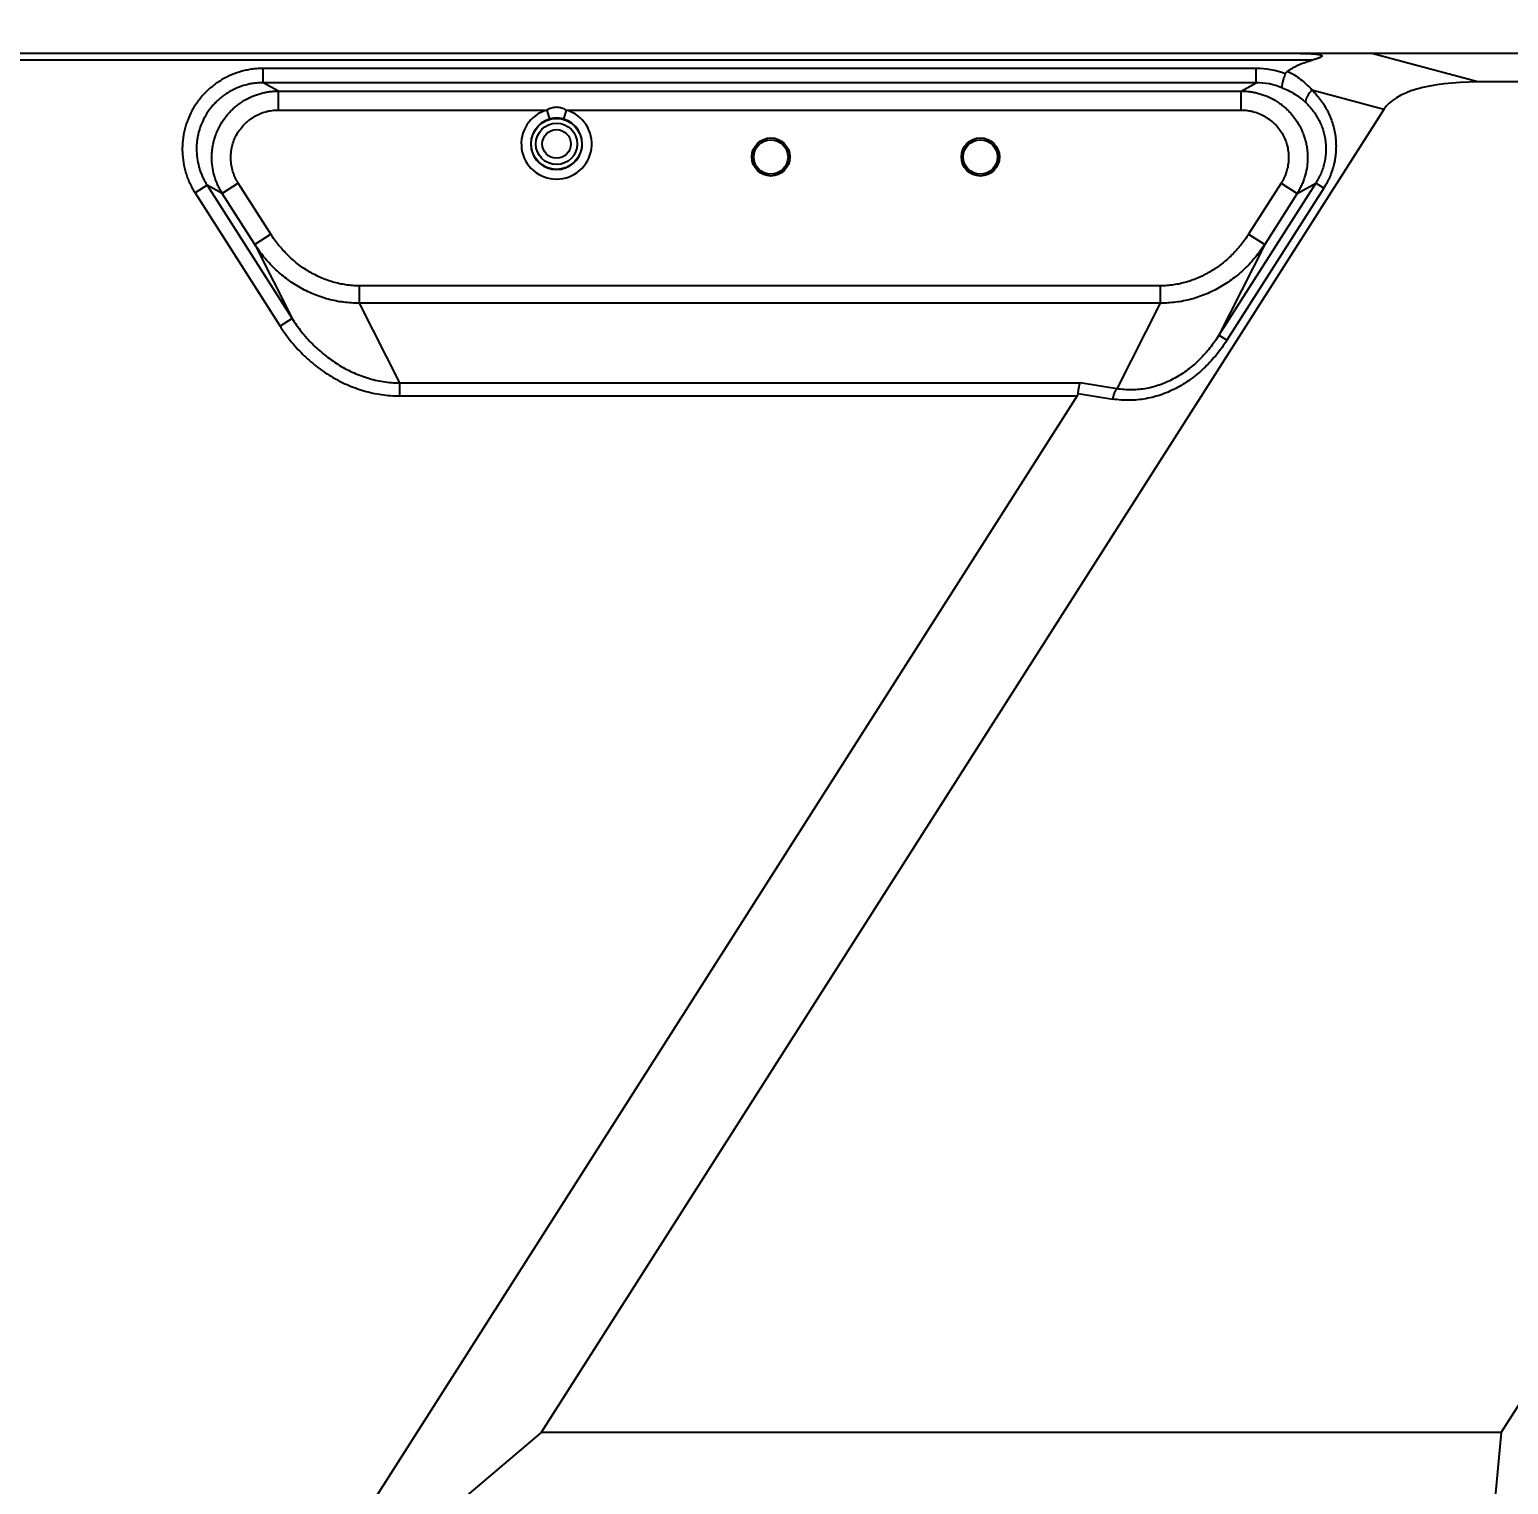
# Model space of a CAD drawing. Header units: millimetres. Extents: x 620 to 19791, y 2539 to 6969.
# Drawn here: x 2735.9 to 2891.1, y 3838.2 to 3990.9 of the extents above; entities that cross this region are included whole.
import ezdxf

# ---------------------------------------------------------------- set-up
doc = ezdxf.new("R2010")
doc.units = ezdxf.units.MM
doc.layers.add('02___PRT_ALL_AXES', color=7, linetype='Continuous')
doc.styles.get("Standard").update_dxf_attribs({"font": 'arial.ttf'})
doc.dimstyles.new('缩小5倍', dxfattribs={"dimtxt": 40, "dimasz": 20, "dimexe": 1, "dimexo": 0.2, "dimgap": 0, "dimtad": 1, "dimtoh": 1, "dimdec": 1, "dimzin": 9, "dimdsep": 46, "dimtxsty": 'Standard', "dimblk": '_FILLED', "dimcen": 0.2, "dimclrd": 256, "dimclre": 256, "dimclrt": 256, "dimadec": 1, "dimazin": 2, "dimtfac": 1, "dimtdec": 1, "dimtofl": 0, "dimtmove": 0, "dimatfit": 3, "dimldrblk": '_FILLED', "dimfxl": 1, "dimtolj": 1, "dimtzin": 0, "dimarcsym": 0})

# ---------------------------------------------------------------- blocks, each defined once
blk = doc.blocks.new('_FILLED')
at = {"color": 0, "linetype": 'ByBlock'}
blk.add_solid([(0, 0), (-1, 0.15), (-1, -0.15)], dxfattribs=at)
blk = doc.blocks.new('*D4')
at = {"lineweight": -2, "transparency": 16777216}
for p, q in [((2541.2, 3961.08), (2541.2, 4164.39)), ((3108.2, 3961.08), (3108.2, 4164.39)), ((2561.2, 4163.39), (3088.2, 4163.39))]:
    blk.add_line(p, q, dxfattribs=at)
at = {"layer": 'Defpoints', "color": 0, "transparency": 16777216}
for p in [(3108.2, 4163.39), (2541.2, 3960.88), (3108.2, 3960.88)]:
    blk.add_point(p, dxfattribs=at)
at = {"lineweight": -2, "transparency": 16777216, "xscale": 20, "yscale": 20, "zscale": 20, "rotation": 180}
blk.add_blockref('_FILLED', (2541.2, 4163.39), dxfattribs=at)
at = {"lineweight": -2, "transparency": 16777216, "xscale": 20, "yscale": 20, "zscale": 20}
blk.add_blockref('_FILLED', (3108.2, 4163.39), dxfattribs=at)
at = {"lineweight": 5, "transparency": 16777216, "insert": (2824.7, 4189.28), "char_height": 40, "attachment_point": 5}
blk.add_mtext('\\A1;567mm [1\'-10 3/8"]', dxfattribs=at)
blk = doc.blocks.new('*D6')
at = {"lineweight": -2, "transparency": 16777216}
for p, q in [((2559.7, 3963.58), (2559.7, 4079.18)), ((3089.7, 3963.58), (3089.7, 4079.18)), ((2579.7, 4078.18), (3069.7, 4078.18))]:
    blk.add_line(p, q, dxfattribs=at)
at = {"layer": 'Defpoints', "color": 0, "transparency": 16777216}
for p in [(3089.7, 4078.18), (2559.7, 3963.38), (3089.7, 3963.38)]:
    blk.add_point(p, dxfattribs=at)
at = {"lineweight": -2, "transparency": 16777216, "xscale": 20, "yscale": 20, "zscale": 20, "rotation": 180}
blk.add_blockref('_FILLED', (2559.7, 4078.18), dxfattribs=at)
at = {"lineweight": -2, "transparency": 16777216, "xscale": 20, "yscale": 20, "zscale": 20}
blk.add_blockref('_FILLED', (3089.7, 4078.18), dxfattribs=at)
at = {"lineweight": 5, "transparency": 16777216, "insert": (2824.7, 4104.07), "char_height": 40, "attachment_point": 5}
blk.add_mtext('\\A1;530mm [1\'-8 7/8"]', dxfattribs=at)

msp = doc.modelspace()

# ---------------------------------------------------------------- linework, layer by layer
at = {"color": 7, "linetype": 'Continuous'}
for p, q in [((3124.70388, 3988.37829), (2524.70388, 3988.37829)), ((2870.5617, 3987.67829), (2732.21873, 3987.67829)), ((2887.93442, 3985.37829), (2876.80305, 3988.37829)), ((2760.41273, 3985.3038), (2760.41273, 3986.80174)), ((2864.6575, 3986.80174), (2760.41273, 3986.80174)), ((2864.6575, 3985.3038), (2864.6575, 3986.80174)), ((2906.96892, 3985.37829), (2887.93442, 3985.37829)), ((2762.00642, 3984.42947), (2760.41273, 3985.3038)), ((2864.6575, 3985.3038), (2760.41273, 3985.3038)), ((2762.00642, 3982.43221), (2762.00642, 3984.42947)), ((2762.00642, 3984.42947), (2863.06381, 3984.42947)), ((2863.06381, 3984.42947), (2864.6575, 3985.3038)), ((2863.06381, 3982.43221), (2863.06381, 3984.42947)), ((2878.0639, 3982.486), (2870.51444, 3984.52064)), ((2762.00642, 3982.43221), (2790.1782, 3982.43221)), ((2878.0639, 3982.486), (2789.60178, 3843.62829)), ((2790.1782, 3982.43221), (2790.45511, 3981.47274)), ((2792.22956, 3982.43221), (2791.95266, 3981.47274)), ((2792.22956, 3982.43221), (2863.06381, 3982.43221)), ((2754.51709, 3974.55745), (2753.25373, 3973.7526)), ((2754.51709, 3974.55745), (2763.44077, 3960.55007)), ((2756.11078, 3973.68312), (2754.51709, 3974.55745)), ((2757.79525, 3974.75624), (2756.11078, 3973.68312)), ((2761.20584, 3969.40269), (2757.79525, 3974.75624)), ((2870.9129, 3974.75482), (2860.7447, 3958.79394)), ((2867.27498, 3974.75624), (2863.86439, 3969.40269)), ((2867.27498, 3974.75624), (2868.95945, 3973.68312)), ((2868.95945, 3973.68312), (2870.9129, 3974.75482)), ((2871.74392, 3974.2254), (2870.9129, 3974.75482)), ((2753.25373, 3973.7526), (2762.17742, 3959.74522)), ((2759.52137, 3968.32956), (2756.11078, 3973.68312)), ((2871.74392, 3974.2254), (2861.57572, 3958.26453)), ((2868.95945, 3973.68312), (2865.54886, 3968.32956)), ((2761.20584, 3969.40269), (2759.52137, 3968.32956)), ((2759.52137, 3968.32956), (2763.44077, 3960.55007)), ((2865.54886, 3968.32956), (2860.7447, 3958.79394)), ((2863.86439, 3969.40269), (2865.54886, 3968.32956)), ((2770.4981, 3963.97859), (2770.4981, 3962.16597)), ((2854.57213, 3963.97859), (2770.4981, 3963.97859)), ((2854.57213, 3963.97859), (2854.57213, 3962.16597)), ((2770.4981, 3962.16597), (2774.72197, 3953.78215)), ((2854.57213, 3962.16597), (2770.4981, 3962.16597)), ((2854.57213, 3962.16597), (2850.04226, 3953.17479)), ((2763.44077, 3960.55007), (2762.17742, 3959.74522)), ((2861.57572, 3958.26453), (2860.7447, 3958.79394)), ((2774.72197, 3953.78215), (2774.72197, 3952.42269)), ((2774.72197, 3953.78215), (2846.18221, 3953.78215)), ((2850.04226, 3953.17479), (2846.18221, 3953.78215)), ((2845.86888, 3952.42269), (2771.05024, 3834.98095)), ((2774.72197, 3952.42269), (2845.86888, 3952.42269)), ((2845.95903, 3952.66521), (2849.60992, 3952.09075)), ((2890.38535, 3843.62829), (2912.15029, 3877.79241)), ((2789.60178, 3843.62829), (2778.97718, 3834.62829)), ((2890.38535, 3843.62829), (2789.60178, 3843.62829)), ((2890.38535, 3843.62829), (2889.54269, 3834.62829))]:
    msp.add_line(p, q, dxfattribs=at)
for centre, radius in [((2791.20388, 3978.87829), 2.67002), ((2791.20388, 3978.87829), 2.1707), ((2791.20388, 3978.87829), 1.5), ((2813.70388, 3977.50329), 1.8), ((2835.70388, 3977.50329), 1.8)]:
    msp.add_circle(centre, radius, dxfattribs=at)
for centre, radius, start, end in [((2864.65921, 3978.26177), 8.53994, 69.0690959, 90.0114803), ((2864.66734, 3978.25951), 7.04426, 67.3025683, 90.0800861), ((2791.20388, 3978.87829), 3.69896, 106.0984788, 73.9015212), ((2791.20388, 3978.87829), 2.70034, 106.0984788, 73.9015212)]:
    msp.add_arc(centre, radius, start, end, dxfattribs=at)
for centre, major_axis, ratio, start_param, end_param in [((2901.29206, 3975.37829), (-23.56471, 6.35089), 0.327794675, -0.882672168, -0.102469208), ((2840.97791, 3952.42269), (4.98258, 0.31497), 0.294336871, -0.211555116, -0.0491637)]:
    msp.add_ellipse(centre, major_axis=major_axis, ratio=ratio, start_param=start_param, end_param=end_param, dxfattribs=at)
for points, knots in [([(2867.92549, 3986.5032), (2868.02348, 3986.57393), (2868.2246, 3986.70843), (2868.53804, 3986.89107), (2868.86087, 3987.05652), (2869.30114, 3987.25649), (2869.86639, 3987.47178), (2870.3288, 3987.61368), (2870.5617, 3987.67829)], [0, 0, 0, 0, 0.125003182, 0.250017601, 0.375025901, 0.500036491, 0.750012262, 1, 1, 1, 1]), ([(2869.31329, 3988.37829), (2869.38578, 3988.37829), (2869.53071, 3988.37769), (2869.74803, 3988.37488), (2869.96514, 3988.36999), (2870.18198, 3988.36278), (2870.36243, 3988.35453), (2870.50654, 3988.34631), (2870.61441, 3988.33924), (2870.72205, 3988.33112), (2870.82942, 3988.3218), (2870.93642, 3988.31103), (2871.02524, 3988.30057), (2871.09597, 3988.29105), (2871.14875, 3988.28326), (2871.20124, 3988.2747), (2871.25338, 3988.26522), (2871.30503, 3988.25462), (2871.35601, 3988.24261), (2871.406, 3988.22876), (2871.44658, 3988.21508), (2871.47779, 3988.20222), (2871.50013, 3988.19146), (2871.52108, 3988.1792), (2871.53989, 3988.16505), (2871.55292, 3988.15089), (2871.56034, 3988.13806), (2871.56398, 3988.12782), (2871.56546, 3988.11706), (2871.56431, 3988.10229), (2871.55874, 3988.08792), (2871.55047, 3988.07477), (2871.54042, 3988.06183), (2871.52562, 3988.04689), (2871.50584, 3988.03055), (2871.48457, 3988.01537), (2871.46227, 3988.00114), (2871.43147, 3987.98314), (2871.39167, 3987.9623), (2871.34268, 3987.93917), (2871.29276, 3987.91744), (2871.24218, 3987.89681), (2871.19112, 3987.87707), (2871.13968, 3987.85808), (2871.07066, 3987.83359), (2870.9838, 3987.80435), (2870.87893, 3987.77095), (2870.77356, 3987.73893), (2870.6678, 3987.70804), (2870.59709, 3987.68811), (2870.5617, 3987.67829)], [0, 0, 0, 0, 0.063465129, 0.12689427, 0.190277682, 0.253601493, 0.31684515, 0.348427775, 0.379976947, 0.411485063, 0.442941702, 0.47433206, 0.50563407, 0.521241999, 0.53681322, 0.55233933, 0.567808653, 0.583204384, 0.598501118, 0.613657984, 0.62860367, 0.635960394, 0.643205098, 0.650296076, 0.657173253, 0.66376626, 0.666958224, 0.670095966, 0.673223752, 0.676390189, 0.682979717, 0.686440503, 0.689990089, 0.697294975, 0.704799036, 0.712434517, 0.72016033, 0.727950006, 0.743657851, 0.759479929, 0.775374814, 0.79131906, 0.807298302, 0.823303167, 0.839327228, 0.871415422, 0.903539048, 0.935683496, 0.967839322, 1, 1, 1, 1]), ([(2760.41273, 3986.80174), (2760.22358, 3986.80174), (2759.84512, 3986.78919), (2759.28004, 3986.73281), (2758.71989, 3986.63902), (2757.98331, 3986.46475), (2757.08675, 3986.15551), (2756.23934, 3985.72964), (2755.60043, 3985.32377), (2755.14248, 3984.98786), (2754.70806, 3984.62207), (2754.29911, 3984.22799), (2753.9175, 3983.80736), (2753.44764, 3983.21393), (2752.93661, 3982.41495), (2752.53732, 3981.55466), (2752.28929, 3980.83953), (2752.13957, 3980.29168), (2752.02693, 3979.73504), (2751.95184, 3979.17211), (2751.9146, 3978.6054), (2751.91556, 3977.84847), (2752.0117, 3976.90495), (2752.23261, 3975.98264), (2752.48139, 3975.26778), (2752.70327, 3974.74496), (2752.95933, 3974.23807), (2753.1521, 3973.91214), (2753.25373, 3973.7526)], [0, 0, 0, 0, 0.031255493, 0.062513844, 0.093769602, 0.125026308, 0.18750465, 0.249982752, 0.281239231, 0.312495706, 0.343752175, 0.375008645, 0.406265112, 0.43752157, 0.499999245, 0.562476926, 0.593733392, 0.624989874, 0.656246364, 0.687502847, 0.718759329, 0.750015818, 0.812494017, 0.874972433, 0.906229295, 0.937485428, 0.968744342, 1, 1, 1, 1]), ([(2867.71002, 3986.23816), (2867.67546, 3986.15183), (2867.61041, 3985.981), (2867.52443, 3985.72902), (2867.46378, 3985.52614), (2867.42392, 3985.37341), (2867.3995, 3985.26876), (2867.3799, 3985.17175), (2867.36524, 3985.08315), (2867.35559, 3985.00366), (2867.35099, 3984.93388), (2867.35132, 3984.88202), (2867.35451, 3984.84591), (2867.35805, 3984.82284), (2867.36285, 3984.8025), (2867.37043, 3984.78046), (2867.37861, 3984.76581), (2867.38546, 3984.7582)], [0, 0, 0, 0, 0.181196073, 0.356074106, 0.518655339, 0.593632106, 0.663591662, 0.728012338, 0.786443579, 0.838516323, 0.883960415, 0.922625419, 0.939420758, 0.954552254, 0.968070593, 0.980059287, 1, 1, 1, 1]), ([(2867.71002, 3986.23816), (2867.72074, 3986.26492), (2867.74658, 3986.31679), (2867.79706, 3986.38741), (2867.85713, 3986.45), (2867.90211, 3986.48632), (2867.92549, 3986.5032)], [0, 0, 0, 0, 0.249964399, 0.499941651, 0.749965313, 1, 1, 1, 1]), ([(2867.92539, 3986.50313), (2868.04937, 3986.44539), (2868.29396, 3986.32324), (2868.76821, 3986.05287), (2869.33245, 3985.66659), (2869.95781, 3985.1312), (2870.33565, 3984.73082), (2870.51444, 3984.52064)], [0, 0, 0, 0, 0.124902261, 0.249515072, 0.498347702, 0.748007062, 1, 1, 1, 1]), ([(2760.41273, 3985.3038), (2760.25686, 3985.30396), (2759.94497, 3985.29398), (2759.47924, 3985.24811), (2759.01752, 3985.17148), (2758.41029, 3985.02876), (2757.67101, 3984.77505), (2756.97208, 3984.42512), (2756.44506, 3984.09134), (2756.06727, 3983.81497), (2755.70888, 3983.51388), (2755.37152, 3983.1894), (2755.05673, 3982.84295), (2754.66918, 3982.35405), (2754.24783, 3981.69559), (2753.91888, 3980.98643), (2753.71477, 3980.39689), (2753.59171, 3979.94525), (2753.49931, 3979.48638), (2753.43794, 3979.02234), (2753.40783, 3978.55522), (2753.40949, 3977.93139), (2753.48989, 3977.15391), (2753.67313, 3976.39409), (2753.87903, 3975.80527), (2754.06248, 3975.37467), (2754.27403, 3974.95723), (2754.43319, 3974.68883), (2754.51709, 3974.55745)], [0, 0, 0, 0, 0.031251888, 0.062507136, 0.093760312, 0.125014976, 0.187490906, 0.249968667, 0.281225753, 0.312483284, 0.343741211, 0.374999486, 0.406258045, 0.437516813, 0.499999245, 0.562481683, 0.59374046, 0.624999034, 0.656257329, 0.687515269, 0.718772807, 0.750029904, 0.812507762, 0.874983766, 0.906238586, 0.937492137, 0.968747947, 1, 1, 1, 1]), ([(2756.11078, 3973.68312), (2756.02737, 3973.81446), (2755.86922, 3974.08279), (2755.6593, 3974.50008), (2755.47758, 3974.93046), (2755.27406, 3975.5189), (2755.09384, 3976.278), (2755.01624, 3977.05435), (2755.01653, 3977.67707), (2755.0479, 3978.14328), (2755.11034, 3978.60635), (2755.20356, 3979.06422), (2755.32717, 3979.51487), (2755.53166, 3980.10313), (2755.8604, 3980.81087), (2756.28067, 3981.46839), (2756.66693, 3981.95693), (2756.98058, 3982.30332), (2757.31666, 3982.62796), (2757.67366, 3982.92942), (2758.04999, 3983.20638), (2758.57504, 3983.54122), (2759.2715, 3983.89291), (2760.00855, 3984.14877), (2760.61419, 3984.2933), (2761.07482, 3984.37128), (2761.53955, 3984.41845), (2761.85084, 3984.42925), (2762.00642, 3984.42947)], [0, 0, 0, 0, 0.031248712, 0.062501955, 0.093752872, 0.125005741, 0.187479577, 0.249957155, 0.281214647, 0.31247294, 0.343731954, 0.374991581, 0.406251706, 0.437512225, 0.499998967, 0.562485712, 0.59374624, 0.625006373, 0.656266007, 0.687525034, 0.718783343, 0.750040845, 0.812518469, 0.874992363, 0.906245474, 0.937496963, 0.96875103, 1, 1, 1, 1]), ([(2863.06381, 3984.42947), (2863.21939, 3984.42925), (2863.53067, 3984.41845), (2863.9954, 3984.37129), (2864.45602, 3984.2933), (2865.06166, 3984.14878), (2865.7987, 3983.89292), (2866.49517, 3983.54123), (2867.02021, 3983.2064), (2867.39655, 3982.92944), (2867.75355, 3982.62798), (2868.08962, 3982.30334), (2868.40328, 3981.95696), (2868.78955, 3981.46842), (2869.20982, 3980.8109), (2869.53856, 3980.10316), (2869.74305, 3979.51489), (2869.86666, 3979.06425), (2869.95988, 3978.60638), (2870.02232, 3978.14331), (2870.0537, 3977.6771), (2870.05399, 3977.05438), (2869.9764, 3976.27802), (2869.79618, 3975.51893), (2869.59266, 3974.93049), (2869.41094, 3974.50009), (2869.20101, 3974.08279), (2869.04287, 3973.81446), (2868.95945, 3973.68312)], [0, 0, 0, 0, 0.031248712, 0.062501955, 0.093752872, 0.125005741, 0.187479577, 0.249957155, 0.281214647, 0.31247294, 0.343731954, 0.374991581, 0.406251706, 0.437512225, 0.499998967, 0.562485712, 0.59374624, 0.625006373, 0.656266007, 0.687525034, 0.718783343, 0.750040845, 0.812518469, 0.874992363, 0.906245474, 0.937496963, 0.96875103, 1, 1, 1, 1]), ([(2867.38546, 3984.7582), (2867.61514, 3984.67228), (2868.06537, 3984.47873), (2868.6016, 3984.18324), (2869.01065, 3983.91602), (2869.4079, 3983.62663), (2869.68913, 3983.38585), (2869.86763, 3983.21528)], [0, 0, 0, 0, 0.250098496, 0.498902326, 0.623373685, 0.748199525, 1, 1, 1, 1]), ([(2870.51444, 3984.52064), (2870.45606, 3984.45772), (2870.345, 3984.33088), (2870.19453, 3984.13639), (2870.08516, 3983.97356), (2870.01059, 3983.84644), (2869.96299, 3983.75635), (2869.92276, 3983.66994), (2869.89019, 3983.58785), (2869.8655, 3983.51066), (2869.84889, 3983.43894), (2869.84046, 3983.37316), (2869.84034, 3983.31372), (2869.84862, 3983.26103), (2869.86033, 3983.22938), (2869.86763, 3983.21528)], [0, 0, 0, 0, 0.170425221, 0.334479199, 0.487921002, 0.559466698, 0.626992496, 0.690140011, 0.748621921, 0.802233144, 0.850875819, 0.89459519, 0.933628096, 0.968485065, 1, 1, 1, 1]), ([(2870.51444, 3984.52064), (2870.67706, 3984.36257), (2870.99029, 3984.03293), (2871.41948, 3983.50169), (2871.80535, 3982.93548), (2872.1446, 3982.33715), (2872.43404, 3981.70989), (2872.67067, 3981.05732), (2872.85168, 3980.38349), (2872.97461, 3979.69292), (2873.03741, 3978.99056), (2873.03856, 3978.28177), (2872.98744, 3977.69102), (2872.91529, 3977.22102), (2872.82215, 3976.75277), (2872.66678, 3976.17442), (2872.46099, 3975.61115), (2872.26707, 3975.1719), (2872.05394, 3974.74089), (2871.87311, 3974.42819), (2871.74392, 3974.2254)], [0, 0, 0, 0, 0.060578528, 0.121311818, 0.182238758, 0.243399473, 0.304827627, 0.366552402, 0.428595627, 0.490970583, 0.553680472, 0.616717423, 0.680061895, 0.711847907, 0.743698195, 0.807553156, 0.871591987, 0.903669124, 0.935771753, 1, 1, 1, 1]), ([(2757.79525, 3974.75624), (2757.73546, 3974.85009), (2757.62207, 3975.04181), (2757.47145, 3975.33998), (2757.34093, 3975.64752), (2757.19459, 3976.06802), (2757.06464, 3976.61055), (2757.00809, 3977.16556), (2757.00752, 3977.61081), (2757.02942, 3977.94417), (2757.0736, 3978.27532), (2757.1619, 3978.71172), (2757.32691, 3979.2447), (2757.60872, 3979.85171), (2757.96925, 3980.41554), (2758.3301, 3980.84108), (2758.65071, 3981.15003), (2758.90626, 3981.36521), (2759.17564, 3981.5628), (2759.55147, 3981.80155), (2760.04995, 3982.05207), (2760.57733, 3982.23397), (2761.01061, 3982.33649), (2761.34012, 3982.39166), (2761.67253, 3982.42483), (2761.89515, 3982.43221), (2762.00642, 3982.43221)], [0, 0, 0, 0, 0.031257417, 0.062518469, 0.093776255, 0.125035011, 0.187517671, 0.250000153, 0.281258807, 0.312517462, 0.343776126, 0.375034788, 0.437516895, 0.499998968, 0.562481045, 0.624963168, 0.656221837, 0.687480514, 0.718739185, 0.749997849, 0.812480377, 0.874963094, 0.906222094, 0.937480452, 0.968742326, 1, 1, 1, 1]), ([(2792.22956, 3982.43221), (2792.15179, 3982.47708), (2791.99126, 3982.55853), (2791.73742, 3982.65058), (2791.47346, 3982.70813), (2791.20391, 3982.72774), (2790.93437, 3982.70814), (2790.6704, 3982.6506), (2790.41653, 3982.55855), (2790.256, 3982.47707), (2790.1782, 3982.43221)], [0, 0, 0, 0, 0.12502579, 0.250001401, 0.374979152, 0.499985456, 0.624991851, 0.749970723, 0.8749547, 1, 1, 1, 1]), ([(2863.06381, 3982.43221), (2863.17507, 3982.43221), (2863.3977, 3982.42483), (2863.7301, 3982.39166), (2864.0596, 3982.33649), (2864.49288, 3982.23398), (2865.02027, 3982.05207), (2865.51874, 3981.80156), (2865.89457, 3981.56281), (2866.16395, 3981.36523), (2866.4195, 3981.15004), (2866.74012, 3980.84109), (2867.10096, 3980.41555), (2867.4615, 3979.85173), (2867.74331, 3979.24472), (2867.90833, 3978.71174), (2867.99663, 3978.27534), (2868.04081, 3977.94419), (2868.06271, 3977.61083), (2868.06214, 3977.16559), (2868.00559, 3976.61057), (2867.87564, 3976.06804), (2867.7293, 3975.64753), (2867.59879, 3975.33999), (2867.44816, 3975.04182), (2867.33477, 3974.85009), (2867.27498, 3974.75624)], [0, 0, 0, 0, 0.031257417, 0.062518469, 0.093776255, 0.125035011, 0.187517671, 0.250000153, 0.281258807, 0.312517462, 0.343776126, 0.375034788, 0.437516895, 0.499998968, 0.562481045, 0.624963168, 0.656221837, 0.687480514, 0.718739185, 0.749997849, 0.812480377, 0.874963094, 0.906222094, 0.937480452, 0.968742326, 1, 1, 1, 1]), ([(2869.86763, 3983.21528), (2870.00052, 3983.0883), (2870.25701, 3982.8233), (2870.60986, 3982.39572), (2870.9288, 3981.93887), (2871.21098, 3981.45468), (2871.45353, 3980.94535), (2871.65366, 3980.41351), (2871.80865, 3979.86225), (2871.916, 3979.29511), (2871.97353, 3978.71615), (2871.97952, 3978.1299), (2871.9328, 3977.54131), (2871.83291, 3976.95564), (2871.68019, 3976.37837), (2871.50991, 3975.90905), (2871.34881, 3975.54304), (2871.17143, 3975.18397), (2871.02067, 3974.92359), (2870.9129, 3974.75482)], [0, 0, 0, 0, 0.05963181, 0.119504622, 0.179673205, 0.24019413, 0.301116327, 0.362482693, 0.424325955, 0.486666189, 0.549507873, 0.612837611, 0.676622628, 0.740810598, 0.805330531, 0.870097785, 0.902551314, 0.935031797, 1, 1, 1, 1]), ([(2791.95266, 3981.47274), (2791.83128, 3981.50777), (2791.58316, 3981.56051), (2791.20389, 3981.58686), (2790.82461, 3981.56051), (2790.57649, 3981.50777), (2790.45511, 3981.47274)], [0, 0, 0, 0, 0.249988977, 0.499995232, 0.750001721, 1, 1, 1, 1]), ([(2770.4981, 3962.16597), (2770.22412, 3962.16201), (2769.6757, 3962.17363), (2768.85657, 3962.24874), (2768.0447, 3962.38027), (2767.24382, 3962.56669), (2766.45735, 3962.80622), (2765.68848, 3963.09691), (2764.94016, 3963.43668), (2764.21511, 3963.82332), (2763.51583, 3964.25457), (2762.84461, 3964.72811), (2762.20357, 3965.24161), (2761.39198, 3965.97611), (2760.46182, 3966.98271), (2759.81687, 3967.86948), (2759.52137, 3968.32956)], [0, 0, 0, 0, 0.062573494, 0.125139105, 0.18769303, 0.250237812, 0.312772101, 0.375296453, 0.437810969, 0.500316055, 0.562812276, 0.625300387, 0.687780977, 0.750255019, 0.875132829, 1, 1, 1, 1]), ([(2770.4981, 3963.97859), (2770.26442, 3963.97859), (2769.79687, 3963.9959), (2769.09945, 3964.07258), (2768.40919, 3964.19845), (2767.72932, 3964.37176), (2767.06273, 3964.59059), (2766.41205, 3964.85287), (2765.7796, 3965.15652), (2764.96379, 3965.61347), (2763.99915, 3966.27762), (2762.94448, 3967.2054), (2762.00302, 3968.24764), (2761.45688, 3969.00864), (2761.20584, 3969.40269)], [0, 0, 0, 0, 0.062510927, 0.12502336, 0.187534373, 0.250046562, 0.312558734, 0.375071307, 0.437584085, 0.500097007, 0.625066332, 0.750040118, 0.875017499, 1, 1, 1, 1]), ([(2863.86439, 3969.40269), (2863.61336, 3969.00864), (2863.06722, 3968.24765), (2862.12577, 3967.20542), (2861.0711, 3966.27764), (2860.10647, 3965.61349), (2859.29067, 3965.15654), (2858.65822, 3964.85289), (2858.00754, 3964.5906), (2857.34095, 3964.37177), (2856.66108, 3964.19846), (2855.97081, 3964.07258), (2855.27337, 3963.9959), (2854.80581, 3963.97859), (2854.57213, 3963.97859)], [0, 0, 0, 0, 0.124980895, 0.249956976, 0.374930665, 0.499899764, 0.562412497, 0.624925062, 0.687437479, 0.749949371, 0.812461726, 0.874973485, 0.937488067, 1, 1, 1, 1]), ([(2865.54886, 3968.32956), (2865.25336, 3967.86948), (2864.60843, 3966.98272), (2863.67828, 3965.97613), (2862.86669, 3965.24164), (2862.22565, 3964.72814), (2861.55444, 3964.2546), (2860.85516, 3963.82334), (2860.13011, 3963.4367), (2859.3818, 3963.09693), (2858.61293, 3962.80624), (2857.82646, 3962.5667), (2857.02558, 3962.38028), (2856.21369, 3962.24874), (2855.39455, 3962.17363), (2854.84612, 3962.16201), (2854.57213, 3962.16597)], [0, 0, 0, 0, 0.124865483, 0.249741979, 0.312215964, 0.374696542, 0.43718455, 0.49968066, 0.562185577, 0.624699895, 0.687224094, 0.749758116, 0.812303092, 0.874857798, 0.937425535, 1, 1, 1, 1]), ([(2763.44077, 3960.55007), (2763.59348, 3960.30897), (2763.91187, 3959.83483), (2764.42695, 3959.15039), (2764.97849, 3958.49486), (2765.76058, 3957.66277), (2766.82359, 3956.7063), (2767.99047, 3955.87897), (2768.97854, 3955.30577), (2769.74531, 3954.92272), (2770.53512, 3954.58957), (2771.34529, 3954.30922), (2772.17273, 3954.08454), (2773.014, 3953.91829), (2773.86512, 3953.81309), (2774.43635, 3953.78521), (2774.72197, 3953.78215)], [0, 0, 0, 0, 0.062483003, 0.124971319, 0.187457426, 0.249946756, 0.37488237, 0.499826197, 0.562331362, 0.624840831, 0.687354887, 0.749873505, 0.812397465, 0.874926072, 0.937461436, 1, 1, 1, 1]), ([(2762.17742, 3959.74522), (2762.51632, 3959.21326), (2763.25355, 3958.18597), (2764.313, 3957.01314), (2765.23651, 3956.15261), (2765.96579, 3955.54844), (2766.72955, 3954.98853), (2767.52574, 3954.47571), (2768.35201, 3954.01289), (2769.20579, 3953.60298), (2770.08422, 3953.24889), (2770.98412, 3952.95348), (2771.90193, 3952.71951), (2772.83378, 3952.54957), (2773.77531, 3952.44606), (2774.4065, 3952.42269), (2774.72197, 3952.42269)], [0, 0, 0, 0, 0.124967948, 0.249931306, 0.312438394, 0.374945223, 0.437451846, 0.499958165, 0.56246424, 0.624970059, 0.68747561, 0.749980628, 0.812485749, 0.874990134, 0.937496097, 1, 1, 1, 1]), ([(2861.57572, 3958.26453), (2861.25034, 3957.75379), (2860.72023, 3957.01328), (2859.93208, 3956.09406), (2859.30108, 3955.44258), (2858.63144, 3954.83343), (2857.92482, 3954.271), (2857.18346, 3953.75987), (2856.41019, 3953.30452), (2855.60848, 3952.90931), (2854.78245, 3952.57823), (2853.93683, 3952.31478), (2853.07688, 3952.12175), (2852.20826, 3952.00111), (2851.33682, 3951.95388), (2850.46856, 3951.98007), (2849.89439, 3952.04599), (2849.60992, 3952.09075)], [0, 0, 0, 0, 0.127389616, 0.191039192, 0.254603519, 0.318047926, 0.381338322, 0.444439697, 0.507318118, 0.569942309, 0.632285704, 0.694328525, 0.756059572, 0.817477499, 0.878592184, 0.939423865, 1, 1, 1, 1]), ([(2860.7447, 3958.79394), (2860.454, 3958.335), (2859.98149, 3957.66822), (2859.28013, 3956.83739), (2858.71822, 3956.24632), (2858.12145, 3955.69173), (2857.49104, 3955.17789), (2856.82874, 3954.70931), (2856.13694, 3954.29053), (2855.4187, 3953.92605), (2854.6778, 3953.62008), (2853.91875, 3953.37635), (2853.14664, 3953.19789), (2852.36707, 3953.08685), (2851.58586, 3953.04431), (2850.80893, 3953.07024), (2850.29598, 3953.13265), (2850.04226, 3953.17479)], [0, 0, 0, 0, 0.127166922, 0.19079915, 0.25440515, 0.317943491, 0.381370397, 0.444638023, 0.507696416, 0.570495482, 0.632987856, 0.695132245, 0.756896873, 0.818262378, 0.879224942, 0.939796038, 1, 1, 1, 1]), ([(2845.95903, 3952.66521), (2845.97108, 3952.78238), (2845.99208, 3952.95395), (2846.02701, 3953.17535), (2846.05478, 3953.3262), (2846.08431, 3953.46355), (2846.11513, 3953.58552), (2846.14252, 3953.67644), (2846.16507, 3953.74003), (2846.17647, 3953.76867), (2846.18221, 3953.78215)], [0, 0, 0, 0, 0.309401136, 0.453833533, 0.588710153, 0.712228333, 0.822796251, 0.919066249, 0.961509313, 1, 1, 1, 1]), ([(2849.60992, 3952.09075), (2849.62175, 3952.14922), (2849.6473, 3952.26406), (2849.69174, 3952.43145), (2849.74125, 3952.58981), (2849.79509, 3952.73683), (2849.85248, 3952.87038), (2849.91255, 3952.98856), (2849.97444, 3953.08966), (2850.01941, 3953.14885), (2850.04226, 3953.17479)], [0, 0, 0, 0, 0.151964631, 0.29963733, 0.441076787, 0.57451622, 0.698339109, 0.811167236, 0.911941267, 1, 1, 1, 1])]:
    msp.add_open_spline(points, degree=3, knots=knots, dxfattribs=at)
at = {"layer": '02___PRT_ALL_AXES', "color": 7, "linetype": 'Continuous'}
for centre in [(2813.70388, 3977.50329), (2835.70388, 3977.50329)]:
    msp.add_circle(centre, 2, dxfattribs=at)

# ---------------------------------------------------------------- dimensions: what is measured, and where the dimension line sits
at = {"color": 1, "lineweight": 5}
for base, p1, p2, picture, middle in [((3108.20388, 4163.39059), (2541.20388, 3960.87829), (3108.20388, 3960.87829), '*D4', (2824.70388, 4163.39059)), ((3089.70388, 4078.17505), (2559.70388, 3963.37829), (3089.70388, 3963.37829), '*D6', (2824.70388, 4078.17505))]:
    dim = msp.add_linear_dim(base=base, p1=p1, p2=p2, dimstyle='缩小5倍', override={"dimpost": 'mm'}, dxfattribs=at)
    dim.commit()
    dim.dimension.update_dxf_attribs({"geometry": picture, "text_midpoint": middle, "dimtype": 160})

doc.saveas('drawing.dxf')
